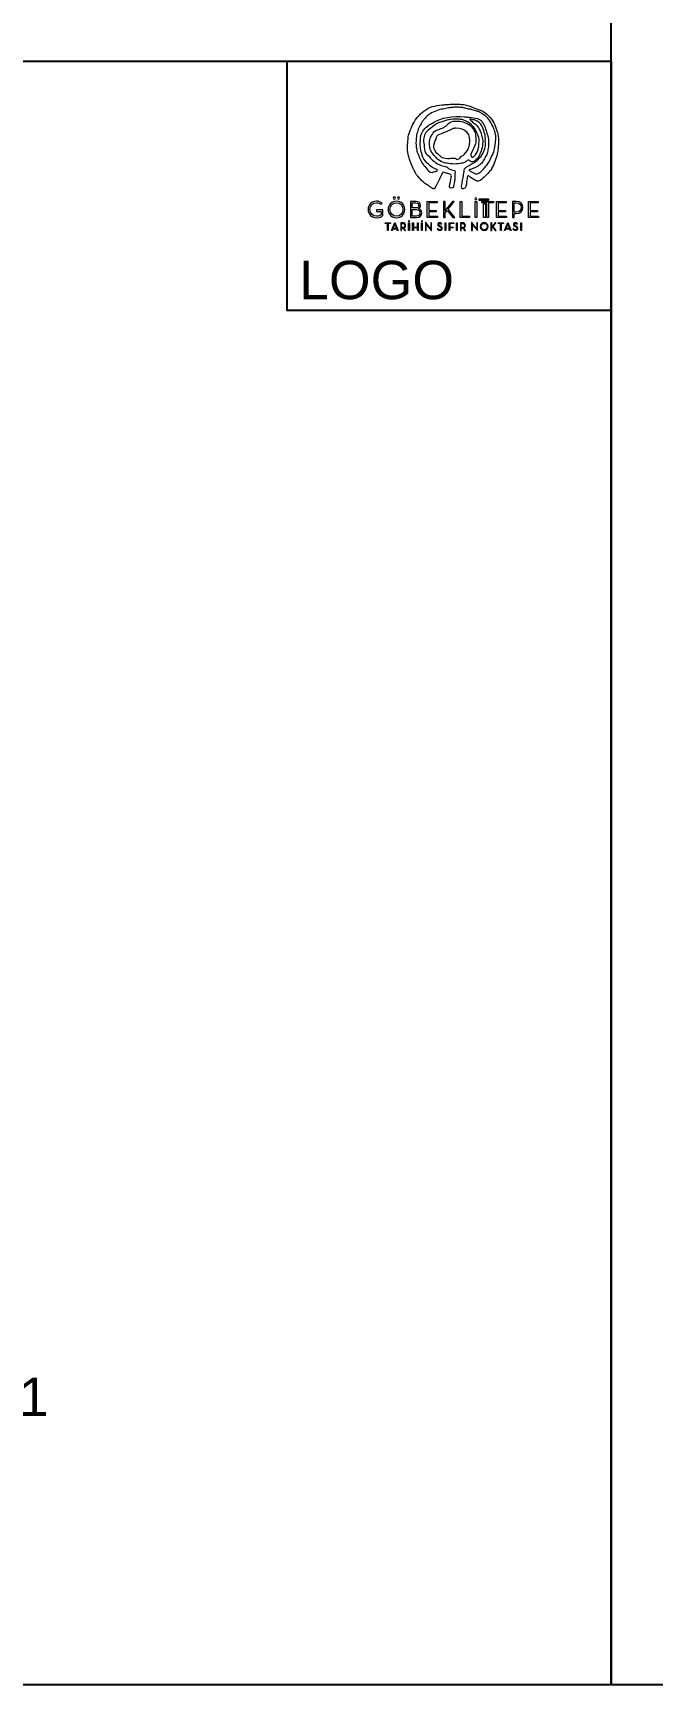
# Model space of a CAD drawing. Header units: millimetres. Extents: x 132785 to 150483, y 90225 to 103753.
# Drawn here: x 137250 to 139512, y 90225 to 96246 of the extents above; entities that cross this region are included whole.
import ezdxf

# ---------------------------------------------------------------- set-up
doc = ezdxf.new("R2010")
doc.units = ezdxf.units.MM
doc.layers.add('Layer 1', color=7, linetype='Continuous')
doc.styles.get("Standard").update_dxf_attribs({"font": 'arial.ttf'})

# ---------------------------------------------------------------- blocks, each defined once
blk = doc.blocks.new('logo')
at = {"layer": 'Layer 1', "lineweight": 0}
for points in [[(1261.2, 203.1), (1297.1, 203.1), (1297.1, 197.5), (1267.5, 197.5), (1267.5, 169.9), (1293.9, 169.9), (1293.9, 164.4), (1267.5, 164.4), (1267.5, 149.7), (1298.3, 149.7), (1298.3, 144.1), (1261.2, 144.1), (1261.2, 203.1)], [(1380.9, 203.1), (1387.1, 203.1), (1387.1, 149.7), (1415, 149.7), (1415, 144.1), (1380.9, 144.1), (1380.9, 203.1)], [(1435.8, 203.1), (1442.1, 203.1), (1442.1, 144.1), (1435.8, 144.1), (1435.8, 203.1)], [(1485.2, 206.3), (1450.9, 206.3), (1450.9, 212.8), (1485.2, 212.8), (1485.2, 206.3)], [(1478.5, 197.5), (1460.4, 197.5), (1460.4, 203.1), (1502.9, 203.1), (1502.9, 197.5), (1484.7, 197.5), (1484.7, 144.1), (1478.5, 144.1), (1478.5, 197.5)], [(1473.5, 144.1), (1467, 144.1), (1467, 194.4), (1473.5, 194.4), (1473.5, 144.1)], [(1513.4, 203.1), (1549.3, 203.1), (1549.3, 197.5), (1519.6, 197.5), (1519.6, 169.9), (1546.1, 169.9), (1546.1, 164.4), (1519.6, 164.4), (1519.6, 149.7), (1550.5, 149.7), (1550.5, 144.1), (1513.4, 144.1), (1513.4, 203.1)], [(1630.2, 203.1), (1666.1, 203.1), (1666.1, 197.5), (1636.5, 197.5), (1636.5, 169.9), (1662.9, 169.9), (1662.9, 164.4), (1636.5, 164.4), (1636.5, 149.7), (1667.3, 149.7), (1667.3, 144.1), (1630.2, 144.1), (1630.2, 203.1)], [(1116.2, 122.6), (1107.7, 122.6), (1107.7, 125.2), (1127.7, 125.2), (1127.7, 122.6), (1119.2, 122.6), (1119.2, 97.5), (1116.2, 97.5), (1116.2, 122.6)], [(1142.9, 125.5), (1143.4, 125.5), (1155.1, 97.5), (1152, 97.5), (1150.1, 102.2), (1136.1, 102.2), (1134.3, 97.5), (1131.4, 97.5), (1142.9, 125.5)], [(1193, 125.2), (1195.9, 125.2), (1195.9, 97.5), (1193, 97.5), (1193, 125.2)], [(1207.7, 125.2), (1210.7, 125.2), (1210.7, 109.6), (1225.5, 109.6), (1225.5, 125.2), (1228.4, 125.2), (1228.4, 97.5), (1225.5, 97.5), (1225.5, 106.9), (1210.7, 106.9), (1210.7, 97.5), (1207.7, 97.5), (1207.7, 125.2)], [(1240.2, 125.2), (1243.2, 125.2), (1243.2, 97.5), (1240.2, 97.5), (1240.2, 125.2)], [(1326.2, 125.2), (1329.2, 125.2), (1329.2, 97.5), (1326.2, 97.5), (1326.2, 125.2)], [(1340.9, 125.2), (1357.6, 125.2), (1357.6, 122.6), (1343.9, 122.6), (1343.9, 109.6), (1356.3, 109.6), (1356.3, 106.9), (1343.9, 106.9), (1343.9, 97.5), (1340.9, 97.5), (1340.9, 125.2)], [(1367.8, 125.2), (1370.8, 125.2), (1370.8, 97.5), (1367.8, 97.5), (1367.8, 125.2)], [(1528, 122.6), (1519.4, 122.6), (1519.4, 125.2), (1539.4, 125.2), (1539.4, 122.6), (1530.9, 122.6), (1530.9, 97.5), (1528, 97.5), (1528, 122.6)], [(1554.6, 125.5), (1555.1, 125.5), (1566.8, 97.5), (1563.7, 97.5), (1561.8, 102.2), (1547.8, 102.2), (1546, 97.5), (1543.1, 97.5), (1554.6, 125.5)], [(1602, 125.2), (1605, 125.2), (1605, 97.5), (1602, 97.5), (1602, 125.2)]]:
    blk.add_lwpolyline(points, dxfattribs=at)
for points, knots in [([(1519.7, 440.3), (1519.3, 443.9), (1519, 447.5), (1518.6, 451.1), (1517.6, 454.4), (1515.9, 458.6), (1514.6, 461.7), (1514.1, 463.6), (1513.6, 465.5), (1513.2, 467.4), (1511.7, 472), (1509.8, 477), (1507.7, 481.6), (1499.5, 500.7), (1482.1, 520.6), (1465.3, 531.1), (1461.9, 533.2), (1457.9, 534.2), (1454, 535.9), (1445.7, 539.4), (1437.3, 542.2), (1428.5, 545.6), (1418.4, 549.5), (1406.6, 553.1), (1395, 555.7), (1389.9, 556), (1384.9, 556.4), (1379.8, 556.8), (1379.8, 556.8), (1372.7, 556.8), (1372.7, 556.8), (1365.5, 558), (1357, 557.3), (1349.2, 557.3), (1343.2, 556.9), (1337.1, 556.6), (1331, 556.3), (1325.9, 555.8), (1320.7, 555.3), (1315.6, 554.9), (1303, 552.7), (1291, 551.8), (1279.7, 548.5), (1267.7, 544.9), (1257.8, 538.2), (1248.7, 531.6), (1231.7, 519), (1220.2, 504.1), (1209.3, 485.5), (1206.4, 480.5), (1204.7, 474.6), (1202.3, 469.2), (1199, 461.5), (1195.2, 453.4), (1192.9, 444.3), (1191.3, 437.7), (1192, 430.9), (1190.8, 423.5), (1188.1, 406.6), (1188.6, 384.9), (1192.3, 369.6), (1193.4, 366.6), (1194.6, 363.6), (1195.8, 360.7), (1196.2, 358.9), (1196.5, 357), (1196.9, 355.2), (1199.9, 347.8), (1203.7, 339.5), (1206.8, 331.9), (1211.4, 320.7), (1215.9, 309.2), (1222.6, 300), (1228, 292.5), (1235.1, 286.2), (1240.8, 279.1), (1246.8, 271.5), (1256.1, 266.2), (1264.5, 260.9), (1267.9, 258.8), (1270.6, 256), (1274.3, 254.1), (1276.7, 252.7), (1282.6, 247.6), (1286.5, 248.6), (1290.6, 249.7), (1291.2, 256.7), (1293.2, 260.1), (1296.7, 266.4), (1300.1, 272.6), (1303.6, 278.8), (1306.3, 285), (1308.6, 291.2), (1311.9, 296.8), (1313.3, 299.3), (1315.8, 308.5), (1318.3, 309.1), (1321.1, 309.9), (1325.5, 307.8), (1327.7, 307), (1331.6, 305.8), (1335.6, 304.6), (1339.5, 303.4), (1341.8, 302.7), (1344.5, 302.7), (1346.2, 301.5), (1347.8, 300.3), (1348.6, 297.9), (1349.1, 295.6), (1348.7, 293.3), (1348.4, 291.1), (1348.1, 288.9), (1347.5, 285.8), (1347.2, 282.6), (1346.8, 280.2), (1346.3, 278.1), (1345.4, 273), (1342.2, 255.6), (1343, 251.3), (1353.4, 250.5), (1356.4, 253.4), (1356.7, 254.8), (1360, 272.8), (1360.2, 274.3), (1360.6, 276.6), (1360.8, 279.2), (1361.3, 282.1), (1362.5, 289), (1361.2, 296.7), (1362.3, 303.2), (1362.7, 305.3), (1362.9, 313.3), (1362.1, 314.4), (1360.6, 316.7), (1349.9, 317.6), (1346.7, 318.9), (1343.1, 320.3), (1339.5, 322.6), (1336.6, 324.9), (1334.7, 326.5), (1333.2, 328.5), (1330.7, 329.5), (1324.5, 331), (1318.4, 332.5), (1312.2, 334), (1293, 341.5), (1279.5, 352.8), (1267.9, 367.7), (1264.3, 372.3), (1257.6, 373.6), (1255.1, 379.5), (1251.4, 388.1), (1251.2, 398.1), (1249.4, 409), (1246.4, 426.6), (1247.7, 443.1), (1256.1, 453.7), (1261, 460), (1267.4, 464.9), (1273.8, 469.8), (1282.6, 476.6), (1291.2, 484.6), (1302.3, 489.1), (1307.7, 491.3), (1312.7, 492.2), (1318.3, 493.9), (1320.8, 494.9), (1323.3, 495.8), (1325.8, 496.8), (1334.9, 499.6), (1344.6, 501.1), (1354.5, 502.8), (1357.9, 502.9), (1361.3, 503), (1364.7, 503), (1364.7, 503), (1373.9, 503), (1373.9, 503), (1380.3, 501.9), (1385.6, 501.9), (1391.2, 500.1), (1416.7, 492.1), (1431.9, 476.6), (1442.2, 453.4), (1443.7, 449.9), (1446, 446.2), (1447.5, 442.5), (1450.2, 435.6), (1451.4, 422), (1449.9, 412.8), (1449.9, 412.8), (1449.9, 407.3), (1449.9, 407.3), (1448.7, 402.4), (1447.6, 397.5), (1446.5, 392.6), (1443.6, 383), (1439.9, 373.1), (1432.9, 367.5), (1428.6, 364), (1425.3, 360.7), (1421, 367.4), (1418.5, 371.2), (1421.9, 377.9), (1423.1, 380.6), (1427.6, 391.2), (1433.7, 400.6), (1436.9, 413), (1438.4, 418.8), (1439.1, 426.5), (1438, 433.1), (1437.9, 437.7), (1437.7, 442.3), (1437.6, 446.8), (1431.1, 475), (1409.6, 490), (1380.8, 495.8), (1380.8, 495.8), (1372, 495.8), (1372, 495.8), (1360.6, 495.5), (1350, 495.7), (1343, 490.7), (1336.8, 486.3), (1332.5, 479.5), (1325.9, 475.4), (1320.3, 471.8), (1312, 468.7), (1305.7, 466.1), (1298.1, 463), (1290.5, 461.8), (1285.4, 456.2), (1282.1, 452.6), (1280.1, 448.6), (1277.4, 444.3), (1276.1, 442.1), (1274.7, 439.9), (1273.3, 437.7), (1268.5, 426), (1268.6, 402.9), (1272.5, 390.5), (1275.2, 382.1), (1282.1, 376.9), (1287, 370.7), (1291.2, 365.4), (1294.7, 359.6), (1300.4, 355.9), (1307.2, 351.4), (1315.9, 345.9), (1324, 343.3), (1327.1, 342.8), (1330.2, 342.3), (1333.3, 341.8), (1348.7, 338.7), (1371.8, 338.1), (1386.7, 341.8), (1389.9, 342.6), (1396.9, 344.7), (1399.5, 346.3), (1403, 348.7), (1406.5, 351.1), (1410, 353.5), (1415.4, 355.6), (1420.1, 343.5), (1427.7, 346.6), (1432.1, 348.4), (1435.4, 351.8), (1438.8, 354.6), (1451.8, 364.9), (1453.2, 376.2), (1459.6, 392.7), (1462.4, 400.1), (1463.5, 409.8), (1463.6, 419.7), (1463.7, 421.4), (1463.8, 423.1), (1463.9, 424.8), (1461.3, 439.1), (1457.6, 451.2), (1452.6, 462.6), (1450.1, 468.3), (1446.8, 473.8), (1443.2, 478.4), (1439.9, 482.6), (1434.3, 485.7), (1430.2, 489), (1425.4, 492.8), (1421.2, 497.5), (1416.2, 501.2), (1416.3, 501.6), (1416.3, 502), (1416.4, 502.4), (1418.3, 503.5), (1421.7, 501.8), (1423.7, 501.2), (1426.7, 500.7), (1429.8, 500.2), (1432.8, 499.7), (1436.7, 498.5), (1440, 496.7), (1443.3, 495.2), (1459.5, 488.1), (1463.7, 472.5), (1469.1, 454.7), (1470.4, 450.5), (1471.8, 446.2), (1472.7, 441.6), (1472.7, 438.8), (1472.8, 436), (1472.8, 433.3), (1473.1, 431.6), (1473.5, 429.3), (1473.3, 427.7), (1472.2, 420.3), (1474.4, 412.7), (1473.1, 405.3), (1470.8, 391.8), (1466.8, 378.8), (1459.7, 369.8), (1456.8, 365.9), (1452.7, 362.8), (1449.7, 359.1), (1445.9, 354.4), (1441.1, 349.7), (1436, 346.5), (1426.5, 340.5), (1415.7, 336), (1406.6, 329.7), (1403.2, 327.3), (1399.2, 326.3), (1397.7, 321.9), (1395.4, 315.2), (1395.4, 308.4), (1394, 301.1), (1392.5, 293.9), (1391.1, 286.7), (1389.6, 279.4), (1389.1, 275.9), (1388.7, 272.3), (1388.3, 268.7), (1387.2, 263), (1385.2, 253), (1388.4, 248.8), (1391.1, 248.2), (1393, 249.4), (1395, 250.4), (1396.9, 251.3), (1399.3, 251.7), (1400.6, 253.3), (1403.5, 256.8), (1404.7, 275.1), (1405.8, 281.3), (1406.9, 287.1), (1405.1, 295.3), (1411.1, 296), (1415.2, 294.3), (1418.4, 291.3), (1421.8, 288.9), (1426.1, 285.8), (1430.6, 282.9), (1435.5, 280.4), (1438.2, 279), (1442.5, 275.3), (1447.1, 276.2), (1457.4, 278.3), (1462.2, 286.1), (1469, 291.6), (1472.5, 294.4), (1475.8, 297.5), (1478.6, 301), (1483.7, 306.5), (1488.8, 311.9), (1493.9, 317.4), (1494.6, 319.4), (1495.4, 321.4), (1496.1, 323.3), (1505.3, 339), (1511.4, 356.8), (1516.5, 376.8), (1518.1, 383), (1518.4, 389.3), (1519.5, 395.9), (1519.7, 398.5), (1519.8, 401.1), (1519.9, 403.7), (1521.8, 414.9), (1521.6, 429.6), (1519.7, 440.3)], [0, 0, 0, 0, 1, 1, 1, 2, 2, 2, 3, 3, 3, 4, 4, 4, 5, 5, 5, 6, 6, 6, 7, 7, 7, 8, 8, 8, 9, 9, 9, 10, 10, 10, 11, 11, 11, 12, 12, 12, 13, 13, 13, 14, 14, 14, 15, 15, 15, 16, 16, 16, 17, 17, 17, 18, 18, 18, 19, 19, 19, 20, 20, 20, 21, 21, 21, 22, 22, 22, 23, 23, 23, 24, 24, 24, 25, 25, 25, 26, 26, 26, 27, 27, 27, 28, 28, 28, 29, 29, 29, 30, 30, 30, 31, 31, 31, 32, 32, 32, 33, 33, 33, 34, 34, 34, 35, 35, 35, 36, 36, 36, 37, 37, 37, 38, 38, 38, 39, 39, 39, 40, 40, 40, 41, 41, 41, 42, 42, 42, 43, 43, 43, 44, 44, 44, 45, 45, 45, 46, 46, 46, 47, 47, 47, 48, 48, 48, 49, 49, 49, 50, 50, 50, 51, 51, 51, 52, 52, 52, 53, 53, 53, 54, 54, 54, 55, 55, 55, 56, 56, 56, 57, 57, 57, 58, 58, 58, 59, 59, 59, 60, 60, 60, 61, 61, 61, 62, 62, 62, 63, 63, 63, 64, 64, 64, 65, 65, 65, 66, 66, 66, 67, 67, 67, 68, 68, 68, 69, 69, 69, 70, 70, 70, 71, 71, 71, 72, 72, 72, 73, 73, 73, 74, 74, 74, 75, 75, 75, 76, 76, 76, 77, 77, 77, 78, 78, 78, 79, 79, 79, 80, 80, 80, 81, 81, 81, 82, 82, 82, 83, 83, 83, 84, 84, 84, 85, 85, 85, 86, 86, 86, 87, 87, 87, 88, 88, 88, 89, 89, 89, 90, 90, 90, 91, 91, 91, 92, 92, 92, 93, 93, 93, 94, 94, 94, 95, 95, 95, 96, 96, 96, 97, 97, 97, 98, 98, 98, 99, 99, 99, 100, 100, 100, 101, 101, 101, 102, 102, 102, 103, 103, 103, 104, 104, 104, 105, 105, 105, 106, 106, 106, 107, 107, 107, 108, 108, 108, 109, 109, 109, 110, 110, 110, 111, 111, 111, 112, 112, 112, 113, 113, 113, 114, 114, 114, 115, 115, 115, 116, 116, 116, 117, 117, 117, 118, 118, 118, 119, 119, 119, 120, 120, 120, 121, 121, 121, 122, 122, 122, 123, 123, 123, 124, 124, 124, 125, 125, 125, 126, 126, 126, 127, 127, 127, 128, 128, 128, 129, 129, 129, 129]), ([(1508.5, 408.2), (1506.8, 399.4), (1506.1, 390.8), (1503.6, 382.8), (1501.8, 377.1), (1498.4, 371.8), (1496.1, 366.6), (1491.1, 355), (1485.1, 344.3), (1478.1, 334.7), (1476.1, 332.4), (1474, 330.1), (1472, 327.8), (1465.3, 319.3), (1453.8, 305.7), (1442, 302.9), (1438.2, 302), (1435.2, 304.4), (1432.8, 305.6), (1425.8, 308.9), (1419.5, 312.2), (1413.8, 316.8), (1413.8, 316.8), (1413.8, 317.9), (1413.8, 317.9), (1415.3, 318.9), (1417.1, 318.7), (1419.2, 319.3), (1423, 320.8), (1426.8, 322.2), (1430.6, 323.6), (1442.6, 328.9), (1455.2, 336.6), (1462.8, 346.5), (1466.5, 351.3), (1468.8, 357), (1472, 362.4), (1474.9, 367.3), (1478.2, 372.3), (1480, 378.4), (1481.9, 384.6), (1482.3, 390.1), (1483.7, 397), (1485, 403.7), (1485.7, 412.8), (1484.5, 420.3), (1484.4, 423.3), (1484.4, 426.3), (1484.3, 429.3), (1481.3, 443.7), (1477.4, 459.1), (1472.3, 471.9), (1466.5, 486.6), (1459.8, 500.3), (1444.1, 505.2), (1435.1, 508.1), (1424.8, 508.5), (1414.4, 510.2), (1408.8, 510.4), (1403.1, 510.6), (1397.4, 510.8), (1355.4, 517.9), (1311, 506.4), (1284, 490.4), (1279.3, 488), (1274.5, 485.6), (1269.8, 483.2), (1257.4, 475.3), (1246, 463.1), (1240, 448.9), (1234.3, 435.4), (1234.6, 399.4), (1238.8, 384.1), (1240.3, 379.8), (1241.7, 375.5), (1243.2, 371.2), (1243.7, 368.9), (1244.3, 366.5), (1244.9, 364.2), (1248.4, 355.6), (1259.8, 342.5), (1266.8, 337), (1268.4, 335.4), (1270.1, 333.7), (1271.7, 332.1), (1277.4, 328), (1284.1, 324.7), (1290.2, 321.1), (1292.7, 319.6), (1296.9, 319.2), (1298.5, 316.8), (1298.1, 313.3), (1291.5, 312.8), (1288.6, 311.8), (1285.5, 310.8), (1282.6, 309.5), (1278.9, 308.8), (1271.7, 307.5), (1262.2, 318.2), (1259.3, 322), (1257.8, 324.1), (1256.4, 326.1), (1255, 328.1), (1252.4, 330.7), (1249.9, 333.3), (1247.3, 335.9), (1241.1, 344.7), (1236.8, 354), (1232.1, 364.7), (1229.3, 371.2), (1226, 377.7), (1223.7, 385.4), (1223.4, 388.2), (1223.1, 390.9), (1222.7, 393.7), (1221, 402.4), (1218.6, 413.7), (1220.3, 424.2), (1221, 431.1), (1221.7, 438.1), (1222.4, 445.1), (1224.2, 451.9), (1226, 458.8), (1227.8, 465.7), (1230.7, 472.7), (1234.9, 479.8), (1238.7, 486.1), (1240.9, 489.8), (1242.4, 493.6), (1244.9, 496.9), (1247.5, 500.5), (1250.8, 503.3), (1253.5, 506.7), (1257.2, 511.2), (1261.7, 516), (1266.6, 519.3), (1279.5, 527.9), (1296.2, 535), (1313.3, 539.1), (1316.8, 539.4), (1320.2, 539.8), (1323.7, 540.2), (1330.2, 541.7), (1336.9, 543.3), (1343.8, 544.5), (1348.9, 545.4), (1353.8, 545.1), (1358.5, 545.9), (1360.2, 546.2), (1361.8, 545.8), (1363.1, 546.4), (1369.1, 546.4), (1376, 546.3), (1381.6, 545.3), (1383.1, 545.3), (1384.6, 545.4), (1386.1, 545.5), (1388.7, 545.1), (1391.3, 544.7), (1393.9, 544.3), (1398.7, 543), (1403.5, 541.6), (1408.4, 540.2), (1412.8, 539.2), (1415.8, 539.5), (1420, 538.6), (1426.2, 536.9), (1432.5, 535.2), (1438.7, 533.5), (1440.2, 532.7), (1441.7, 532), (1443.2, 531.3), (1444.6, 530.9), (1446.1, 530.6), (1447.6, 530.3), (1452.8, 528.1), (1457.4, 524.8), (1462, 522), (1466, 519.5), (1470.3, 517.2), (1473.9, 514.3), (1486.2, 504.7), (1494.7, 489.2), (1501.4, 474.1), (1504.2, 467.8), (1507.4, 461), (1509.2, 453.5), (1512.4, 440), (1511.1, 421.3), (1508.5, 408.2)], [0, 0, 0, 0, 1, 1, 1, 2, 2, 2, 3, 3, 3, 4, 4, 4, 5, 5, 5, 6, 6, 6, 7, 7, 7, 8, 8, 8, 9, 9, 9, 10, 10, 10, 11, 11, 11, 12, 12, 12, 13, 13, 13, 14, 14, 14, 15, 15, 15, 16, 16, 16, 17, 17, 17, 18, 18, 18, 19, 19, 19, 20, 20, 20, 21, 21, 21, 22, 22, 22, 23, 23, 23, 24, 24, 24, 25, 25, 25, 26, 26, 26, 27, 27, 27, 28, 28, 28, 29, 29, 29, 30, 30, 30, 31, 31, 31, 32, 32, 32, 33, 33, 33, 34, 34, 34, 35, 35, 35, 36, 36, 36, 37, 37, 37, 38, 38, 38, 39, 39, 39, 40, 40, 40, 41, 41, 41, 42, 42, 42, 43, 43, 43, 44, 44, 44, 45, 45, 45, 46, 46, 46, 47, 47, 47, 48, 48, 48, 49, 49, 49, 50, 50, 50, 51, 51, 51, 52, 52, 52, 53, 53, 53, 54, 54, 54, 55, 55, 55, 56, 56, 56, 57, 57, 57, 58, 58, 58, 59, 59, 59, 60, 60, 60, 61, 61, 61, 62, 62, 62, 63, 63, 63, 63]), ([(1415.2, 409.7), (1414, 403.8), (1412.3, 398.3), (1410.1, 393.4), (1406.6, 385.3), (1398.8, 375.5), (1392, 370.7), (1389.5, 369), (1385.8, 368.6), (1383.3, 366.7), (1381.5, 365.3), (1382.2, 362.9), (1380.8, 361), (1379.2, 358.7), (1373.7, 356.9), (1370.6, 356.2), (1367.6, 355.6), (1366.6, 358.3), (1365, 359.2), (1363.8, 360), (1361.9, 360.2), (1360.2, 360.5), (1354.3, 361.5), (1347.3, 360.2), (1342.2, 359.4), (1333.7, 358), (1320.1, 361.2), (1314.8, 363.5), (1311.1, 365.1), (1308.7, 368.4), (1305.7, 370.7), (1297.9, 376.7), (1287.1, 387.8), (1284.3, 398.5), (1281.7, 408.4), (1289.3, 423.5), (1292.1, 430.4), (1293.5, 433.9), (1293.7, 437.6), (1295.8, 440.3), (1300.3, 446.1), (1310.7, 448.1), (1318, 451.1), (1329.3, 456.4), (1340.6, 461.6), (1351.9, 466.8), (1354.2, 467.7), (1357, 468.6), (1359.1, 469.2), (1361.1, 469.4), (1363.1, 469.7), (1365.2, 470), (1400.7, 470.1), (1423.4, 448.2), (1415.2, 409.7)], [0, 0, 0, 0, 1, 1, 1, 2, 2, 2, 3, 3, 3, 4, 4, 4, 5, 5, 5, 6, 6, 6, 7, 7, 7, 8, 8, 8, 9, 9, 9, 10, 10, 10, 11, 11, 11, 12, 12, 12, 13, 13, 13, 14, 14, 14, 15, 15, 15, 16, 16, 16, 17, 17, 17, 18, 18, 18, 18]), ([(1045.4, 173.6), (1045.4, 191.4), (1058.6, 203.8), (1075.8, 203.8), (1084.3, 203.8), (1091.5, 201.3), (1096.3, 196.1), (1096.3, 196.1), (1092.1, 191.9), (1092.1, 191.9), (1088.2, 195.9), (1083, 198.1), (1075.8, 198.1), (1061.9, 198.1), (1051.9, 187.6), (1051.9, 173.6), (1051.9, 159.5), (1062, 149), (1076.3, 149), (1084.3, 149), (1090.1, 151.5), (1093.7, 154.4), (1093.7, 154.4), (1093.7, 166.6), (1093.7, 166.6), (1093.7, 166.6), (1076.2, 166.6), (1076.2, 166.6), (1076.2, 166.6), (1076.2, 172.1), (1076.2, 172.1), (1076.2, 172.1), (1099.6, 172.1), (1099.6, 172.1), (1099.6, 172.1), (1099.6, 151.6), (1099.6, 151.6), (1095.3, 147.3), (1087.4, 143.4), (1076.3, 143.4), (1058.7, 143.4), (1045.4, 155.8), (1045.4, 173.6)], [0, 0, 0, 0, 1, 1, 1, 2, 2, 2, 3, 3, 3, 4, 4, 4, 5, 5, 5, 6, 6, 6, 7, 7, 7, 8, 8, 8, 9, 9, 9, 10, 10, 10, 11, 11, 11, 12, 12, 12, 13, 13, 13, 14, 14, 14, 14]), ([(1118.6, 173.6), (1118.6, 191.4), (1132.1, 203.8), (1148.8, 203.8), (1165.7, 203.8), (1179.2, 191.4), (1179.2, 173.6), (1179.2, 155.8), (1165.7, 143.4), (1148.8, 143.4), (1132.1, 143.4), (1118.6, 155.8), (1118.6, 173.6)], [0, 0, 0, 0, 1, 1, 1, 2, 2, 2, 3, 3, 3, 4, 4, 4, 4]), ([(1172.7, 173.6), (1172.7, 187.6), (1162.6, 198.1), (1148.8, 198.1), (1135.1, 198.1), (1125.1, 187.6), (1125.1, 173.6), (1125.1, 159.5), (1135.1, 149), (1148.8, 149), (1162.6, 149), (1172.7, 159.5), (1172.7, 173.6)], [0, 0, 0, 0, 1, 1, 1, 2, 2, 2, 3, 3, 3, 4, 4, 4, 4]), ([(1137.3, 215), (1137.3, 217.2), (1139.2, 219), (1141.3, 219), (1143.5, 219), (1145.4, 217.2), (1145.4, 215), (1145.4, 212.8), (1143.5, 211), (1141.3, 211), (1139.2, 211), (1137.3, 212.8), (1137.3, 215)], [0, 0, 0, 0, 1, 1, 1, 2, 2, 2, 3, 3, 3, 4, 4, 4, 4]), ([(1152.3, 215), (1152.3, 217.2), (1154.3, 219), (1156.4, 219), (1158.5, 219), (1160.4, 217.2), (1160.4, 215), (1160.4, 212.8), (1158.5, 211), (1156.4, 211), (1154.3, 211), (1152.3, 212.8), (1152.3, 215)], [0, 0, 0, 0, 1, 1, 1, 2, 2, 2, 3, 3, 3, 4, 4, 4, 4]), ([(1200.2, 203.1), (1200.2, 203.1), (1220.3, 203.1), (1220.3, 203.1), (1231.3, 203.1), (1236.5, 196.6), (1236.5, 188.6), (1236.5, 182.8), (1233.9, 178.5), (1228.8, 176.9), (1236.5, 175.1), (1241, 169.3), (1241, 161.5), (1241, 151.7), (1234.9, 144.1), (1222.3, 144.1), (1222.3, 144.1), (1200.2, 144.1), (1200.2, 144.1), (1200.2, 144.1), (1200.2, 203.1), (1200.2, 203.1)], [0, 0, 0, 0, 1, 1, 1, 2, 2, 2, 3, 3, 3, 4, 4, 4, 5, 5, 5, 6, 6, 6, 7, 7, 7, 7]), ([(1220.7, 179), (1227.5, 179), (1230.2, 182.9), (1230.2, 188.3), (1230.2, 193.6), (1227.4, 197.5), (1219.8, 197.5), (1219.8, 197.5), (1206.5, 197.5), (1206.5, 197.5), (1206.5, 197.5), (1206.5, 179), (1206.5, 179), (1206.5, 179), (1220.7, 179), (1220.7, 179)], [0, 0, 0, 0, 1, 1, 1, 2, 2, 2, 3, 3, 3, 4, 4, 4, 5, 5, 5, 5]), ([(1330.6, 174.4), (1330.6, 174.4), (1352.9, 203.1), (1352.9, 203.1), (1352.9, 203.1), (1360, 203.1), (1360, 203.1), (1360, 203.1), (1338.1, 174.6), (1338.1, 174.6), (1338.1, 174.6), (1362.3, 144.1), (1362.3, 144.1), (1362.3, 144.1), (1354.6, 144.1), (1354.6, 144.1), (1354.6, 144.1), (1334, 170), (1334, 170), (1334, 170), (1326.9, 161.5), (1326.9, 161.5), (1326.9, 161.5), (1326.9, 144.1), (1326.9, 144.1), (1326.9, 144.1), (1320.7, 144.1), (1320.7, 144.1), (1320.7, 144.1), (1320.7, 203.1), (1320.7, 203.1), (1320.7, 203.1), (1326.9, 203.1), (1326.9, 203.1), (1326.9, 203.1), (1326.9, 175.2), (1326.9, 175.2), (1326.9, 172.4), (1326.6, 169), (1326.4, 167.1), (1327.7, 169.6), (1329.5, 172.9), (1330.6, 174.4)], [0, 0, 0, 0, 1, 1, 1, 2, 2, 2, 3, 3, 3, 4, 4, 4, 5, 5, 5, 6, 6, 6, 7, 7, 7, 8, 8, 8, 9, 9, 9, 10, 10, 10, 11, 11, 11, 12, 12, 12, 13, 13, 13, 14, 14, 14, 14]), ([(1434.5, 212.3), (1434.5, 214.6), (1436.5, 216.3), (1438.6, 216.3), (1440.7, 216.3), (1442.6, 214.6), (1442.6, 212.3), (1442.6, 210.1), (1440.7, 208.3), (1438.6, 208.3), (1436.5, 208.3), (1434.5, 210.1), (1434.5, 212.3)], [0, 0, 0, 0, 1, 1, 1, 2, 2, 2, 3, 3, 3, 4, 4, 4, 4]), ([(1572.4, 203.1), (1572.4, 203.1), (1585.7, 203.1), (1585.7, 203.1), (1601.8, 203.1), (1610.1, 194.1), (1610.1, 180.9), (1610.1, 167.9), (1601.8, 158.8), (1585.7, 158.8), (1585.7, 158.8), (1578.6, 158.8), (1578.6, 158.8), (1578.6, 158.8), (1578.6, 144.1), (1578.6, 144.1), (1578.6, 144.1), (1572.4, 144.1), (1572.4, 144.1), (1572.4, 144.1), (1572.4, 203.1), (1572.4, 203.1)], [0, 0, 0, 0, 1, 1, 1, 2, 2, 2, 3, 3, 3, 4, 4, 4, 5, 5, 5, 6, 6, 6, 7, 7, 7, 7]), ([(1585.4, 164.2), (1598.6, 164.2), (1603.6, 171.2), (1603.6, 180.9), (1603.6, 190.6), (1598.6, 197.5), (1585.4, 197.5), (1585.4, 197.5), (1578.6, 197.5), (1578.6, 197.5), (1578.6, 197.5), (1578.6, 164.2), (1578.6, 164.2), (1578.6, 164.2), (1585.4, 164.2), (1585.4, 164.2)], [0, 0, 0, 0, 1, 1, 1, 2, 2, 2, 3, 3, 3, 4, 4, 4, 5, 5, 5, 5]), ([(1182.4, 97.5), (1182.4, 97.5), (1179, 97.5), (1179, 97.5), (1179, 97.5), (1173.6, 105.1), (1173.6, 105.1), (1172.7, 104.9), (1171.7, 104.9), (1170.7, 104.9), (1170.7, 104.9), (1167.4, 104.9), (1167.4, 104.9), (1167.4, 104.9), (1167.4, 97.5), (1167.4, 97.5), (1167.4, 97.5), (1164.5, 97.5), (1164.5, 97.5), (1164.5, 97.5), (1164.5, 125.2), (1164.5, 125.2), (1164.5, 125.2), (1170.7, 125.2), (1170.7, 125.2), (1178.3, 125.2), (1182.2, 121), (1182.2, 115), (1182.2, 110.9), (1180.2, 107.6), (1176.4, 106), (1176.4, 106), (1182.4, 97.5), (1182.4, 97.5)], [0, 0, 0, 0, 1, 1, 1, 2, 2, 2, 3, 3, 3, 4, 4, 4, 5, 5, 5, 6, 6, 6, 7, 7, 7, 8, 8, 8, 9, 9, 9, 10, 10, 10, 11, 11, 11, 11]), ([(1170.5, 107.4), (1176.8, 107.4), (1179.1, 110.6), (1179.1, 115), (1179.1, 119.4), (1176.8, 122.6), (1170.5, 122.6), (1170.5, 122.6), (1167.4, 122.6), (1167.4, 122.6), (1167.4, 122.6), (1167.4, 107.4), (1167.4, 107.4), (1167.4, 107.4), (1170.5, 107.4), (1170.5, 107.4)], [0, 0, 0, 0, 1, 1, 1, 2, 2, 2, 3, 3, 3, 4, 4, 4, 5, 5, 5, 5]), ([(1192.6, 130.9), (1192.6, 131.9), (1193.5, 132.7), (1194.5, 132.7), (1195.5, 132.7), (1196.4, 131.9), (1196.4, 130.9), (1196.4, 129.8), (1195.5, 129), (1194.5, 129), (1193.5, 129), (1192.6, 129.8), (1192.6, 130.9)], [0, 0, 0, 0, 1, 1, 1, 2, 2, 2, 3, 3, 3, 4, 4, 4, 4]), ([(1221.9, 149.7), (1230.9, 149.7), (1234.7, 154.8), (1234.7, 161.6), (1234.7, 168.6), (1230.6, 173.6), (1221.6, 173.6), (1221.6, 173.6), (1206.5, 173.6), (1206.5, 173.6), (1206.5, 173.6), (1206.5, 149.7), (1206.5, 149.7), (1206.5, 149.7), (1221.9, 149.7), (1221.9, 149.7)], [0, 0, 0, 0, 1, 1, 1, 2, 2, 2, 3, 3, 3, 4, 4, 4, 5, 5, 5, 5]), ([(1239.9, 130.9), (1239.9, 131.9), (1240.8, 132.7), (1241.8, 132.7), (1242.8, 132.7), (1243.7, 131.9), (1243.7, 130.9), (1243.7, 129.8), (1242.8, 129), (1241.8, 129), (1240.8, 129), (1239.9, 129.8), (1239.9, 130.9)], [0, 0, 0, 0, 1, 1, 1, 2, 2, 2, 3, 3, 3, 4, 4, 4, 4]), ([(1259.4, 116.8), (1258.6, 117.7), (1257.5, 119.4), (1257.5, 119.4), (1257.5, 119.4), (1257.7, 117.4), (1257.7, 116.2), (1257.7, 116.2), (1257.7, 97.5), (1257.7, 97.5), (1257.7, 97.5), (1255, 97.5), (1255, 97.5), (1255, 97.5), (1255, 125.5), (1255, 125.5), (1255, 125.5), (1255.5, 125.5), (1255.5, 125.5), (1255.5, 125.5), (1272, 106), (1272, 106), (1272.8, 105), (1273.9, 103.4), (1273.9, 103.4), (1273.9, 103.4), (1273.7, 105.4), (1273.7, 106.5), (1273.7, 106.5), (1273.7, 125.2), (1273.7, 125.2), (1273.7, 125.2), (1276.4, 125.2), (1276.4, 125.2), (1276.4, 125.2), (1276.4, 97.2), (1276.4, 97.2), (1276.4, 97.2), (1276, 97.2), (1276, 97.2), (1276, 97.2), (1259.4, 116.8), (1259.4, 116.8)], [0, 0, 0, 0, 1, 1, 1, 2, 2, 2, 3, 3, 3, 4, 4, 4, 5, 5, 5, 6, 6, 6, 7, 7, 7, 8, 8, 8, 9, 9, 9, 10, 10, 10, 11, 11, 11, 12, 12, 12, 13, 13, 13, 14, 14, 14, 14]), ([(1297.7, 102.8), (1297.7, 102.8), (1300.2, 104.1), (1300.2, 104.1), (1301.5, 101.8), (1303.4, 99.8), (1307.3, 99.8), (1310.5, 99.8), (1313.1, 101.6), (1313.1, 104.5), (1313.1, 107.3), (1311.3, 108.8), (1307.8, 110.3), (1307.8, 110.3), (1305.6, 111.3), (1305.6, 111.3), (1301.7, 113.1), (1299.5, 115.1), (1299.5, 118.9), (1299.5, 122.9), (1302.7, 125.6), (1306.8, 125.6), (1310.5, 125.6), (1312.8, 123.9), (1314.3, 121.4), (1314.3, 121.4), (1312, 119.9), (1312, 119.9), (1310.9, 121.7), (1309.4, 123), (1306.8, 123), (1304.1, 123), (1302.4, 121.4), (1302.4, 119), (1302.4, 116.6), (1303.7, 115.5), (1306.8, 114), (1306.8, 114), (1309, 113), (1309, 113), (1313.6, 111), (1316, 108.7), (1316, 104.5), (1316, 100), (1312.4, 97.2), (1307.4, 97.2), (1302.1, 97.2), (1299.2, 99.9), (1297.7, 102.8)], [0, 0, 0, 0, 1, 1, 1, 2, 2, 2, 3, 3, 3, 4, 4, 4, 5, 5, 5, 6, 6, 6, 7, 7, 7, 8, 8, 8, 9, 9, 9, 10, 10, 10, 11, 11, 11, 12, 12, 12, 13, 13, 13, 14, 14, 14, 15, 15, 15, 16, 16, 16, 16]), ([(1400.5, 97.5), (1400.5, 97.5), (1397.1, 97.5), (1397.1, 97.5), (1397.1, 97.5), (1391.7, 105.1), (1391.7, 105.1), (1390.8, 104.9), (1389.8, 104.9), (1388.8, 104.9), (1388.8, 104.9), (1385.5, 104.9), (1385.5, 104.9), (1385.5, 104.9), (1385.5, 97.5), (1385.5, 97.5), (1385.5, 97.5), (1382.6, 97.5), (1382.6, 97.5), (1382.6, 97.5), (1382.6, 125.2), (1382.6, 125.2), (1382.6, 125.2), (1388.8, 125.2), (1388.8, 125.2), (1396.4, 125.2), (1400.3, 121), (1400.3, 115), (1400.3, 110.9), (1398.3, 107.6), (1394.5, 106), (1394.5, 106), (1400.5, 97.5), (1400.5, 97.5)], [0, 0, 0, 0, 1, 1, 1, 2, 2, 2, 3, 3, 3, 4, 4, 4, 5, 5, 5, 6, 6, 6, 7, 7, 7, 8, 8, 8, 9, 9, 9, 10, 10, 10, 11, 11, 11, 11]), ([(1388.6, 107.4), (1394.9, 107.4), (1397.2, 110.6), (1397.2, 115), (1397.2, 119.4), (1394.9, 122.6), (1388.6, 122.6), (1388.6, 122.6), (1385.5, 122.6), (1385.5, 122.6), (1385.5, 122.6), (1385.5, 107.4), (1385.5, 107.4), (1385.5, 107.4), (1388.6, 107.4), (1388.6, 107.4)], [0, 0, 0, 0, 1, 1, 1, 2, 2, 2, 3, 3, 3, 4, 4, 4, 5, 5, 5, 5]), ([(1427.6, 116.8), (1426.8, 117.7), (1425.7, 119.4), (1425.7, 119.4), (1425.7, 119.4), (1425.9, 117.4), (1425.9, 116.2), (1425.9, 116.2), (1425.9, 97.5), (1425.9, 97.5), (1425.9, 97.5), (1423.2, 97.5), (1423.2, 97.5), (1423.2, 97.5), (1423.2, 125.5), (1423.2, 125.5), (1423.2, 125.5), (1423.6, 125.5), (1423.6, 125.5), (1423.6, 125.5), (1440.2, 106), (1440.2, 106), (1441, 105), (1442.1, 103.4), (1442.1, 103.4), (1442.1, 103.4), (1441.9, 105.4), (1441.9, 106.5), (1441.9, 106.5), (1441.9, 125.2), (1441.9, 125.2), (1441.9, 125.2), (1444.6, 125.2), (1444.6, 125.2), (1444.6, 125.2), (1444.6, 97.2), (1444.6, 97.2), (1444.6, 97.2), (1444.1, 97.2), (1444.1, 97.2), (1444.1, 97.2), (1427.6, 116.8), (1427.6, 116.8)], [0, 0, 0, 0, 1, 1, 1, 2, 2, 2, 3, 3, 3, 4, 4, 4, 5, 5, 5, 6, 6, 6, 7, 7, 7, 8, 8, 8, 9, 9, 9, 10, 10, 10, 11, 11, 11, 12, 12, 12, 13, 13, 13, 14, 14, 14, 14]), ([(1454.7, 111.4), (1454.7, 119.7), (1461.1, 125.6), (1468.9, 125.6), (1476.8, 125.6), (1483.2, 119.7), (1483.2, 111.4), (1483.2, 103), (1476.8, 97.2), (1468.9, 97.2), (1461.1, 97.2), (1454.7, 103), (1454.7, 111.4)], [0, 0, 0, 0, 1, 1, 1, 2, 2, 2, 3, 3, 3, 4, 4, 4, 4]), ([(1480.1, 111.4), (1480.1, 118), (1475.4, 122.9), (1468.9, 122.9), (1462.5, 122.9), (1457.8, 118), (1457.8, 111.4), (1457.8, 104.8), (1462.5, 99.9), (1468.9, 99.9), (1475.4, 99.9), (1480.1, 104.8), (1480.1, 111.4)], [0, 0, 0, 0, 1, 1, 1, 2, 2, 2, 3, 3, 3, 4, 4, 4, 4]), ([(1498, 111.8), (1498, 111.8), (1508.4, 125.2), (1508.4, 125.2), (1508.4, 125.2), (1511.7, 125.2), (1511.7, 125.2), (1511.7, 125.2), (1501.5, 111.9), (1501.5, 111.9), (1501.5, 111.9), (1512.8, 97.5), (1512.8, 97.5), (1512.8, 97.5), (1509.2, 97.5), (1509.2, 97.5), (1509.2, 97.5), (1499.5, 109.7), (1499.5, 109.7), (1499.5, 109.7), (1496.2, 105.7), (1496.2, 105.7), (1496.2, 105.7), (1496.2, 97.5), (1496.2, 97.5), (1496.2, 97.5), (1493.3, 97.5), (1493.3, 97.5), (1493.3, 97.5), (1493.3, 125.2), (1493.3, 125.2), (1493.3, 125.2), (1496.2, 125.2), (1496.2, 125.2), (1496.2, 125.2), (1496.2, 112.1), (1496.2, 112.1), (1496.2, 110.8), (1496, 109.2), (1496, 108.3), (1496.6, 109.5), (1497.4, 111.1), (1498, 111.8)], [0, 0, 0, 0, 1, 1, 1, 2, 2, 2, 3, 3, 3, 4, 4, 4, 5, 5, 5, 6, 6, 6, 7, 7, 7, 8, 8, 8, 9, 9, 9, 10, 10, 10, 11, 11, 11, 12, 12, 12, 13, 13, 13, 14, 14, 14, 14]), ([(1573.6, 102.8), (1573.6, 102.8), (1576, 104.1), (1576, 104.1), (1577.3, 101.8), (1579.2, 99.8), (1583.2, 99.8), (1586.4, 99.8), (1588.9, 101.6), (1588.9, 104.5), (1588.9, 107.3), (1587.1, 108.8), (1583.7, 110.3), (1583.7, 110.3), (1581.5, 111.3), (1581.5, 111.3), (1577.5, 113.1), (1575.4, 115.1), (1575.4, 118.9), (1575.4, 122.9), (1578.5, 125.6), (1582.7, 125.6), (1586.4, 125.6), (1588.7, 123.9), (1590.2, 121.4), (1590.2, 121.4), (1587.8, 119.9), (1587.8, 119.9), (1586.7, 121.7), (1585.3, 123), (1582.7, 123), (1579.9, 123), (1578.3, 121.4), (1578.3, 119), (1578.3, 116.6), (1579.6, 115.5), (1582.7, 114), (1582.7, 114), (1584.9, 113), (1584.9, 113), (1589.5, 111), (1591.8, 108.7), (1591.8, 104.5), (1591.8, 100), (1588.2, 97.2), (1583.2, 97.2), (1577.9, 97.2), (1575, 99.9), (1573.6, 102.8)], [0, 0, 0, 0, 1, 1, 1, 2, 2, 2, 3, 3, 3, 4, 4, 4, 5, 5, 5, 6, 6, 6, 7, 7, 7, 8, 8, 8, 9, 9, 9, 10, 10, 10, 11, 11, 11, 12, 12, 12, 13, 13, 13, 14, 14, 14, 15, 15, 15, 16, 16, 16, 16]), ([(1149.1, 104.7), (1149.1, 104.7), (1144.2, 117), (1144.2, 117), (1143.6, 118.3), (1143.1, 120.3), (1143.1, 120.3), (1143.1, 120.3), (1142.5, 118.3), (1142, 117), (1142, 117), (1137.1, 104.7), (1137.1, 104.7), (1137.1, 104.7), (1149.1, 104.7), (1149.1, 104.7)], [0, 0, 0, 0, 1, 1, 1, 2, 2, 2, 3, 3, 3, 4, 4, 4, 5, 5, 5, 5]), ([(1560.8, 104.7), (1560.8, 104.7), (1555.9, 117), (1555.9, 117), (1555.4, 118.3), (1554.8, 120.3), (1554.8, 120.3), (1554.8, 120.3), (1554.3, 118.3), (1553.7, 117), (1553.7, 117), (1548.8, 104.7), (1548.8, 104.7), (1548.8, 104.7), (1560.8, 104.7), (1560.8, 104.7)], [0, 0, 0, 0, 1, 1, 1, 2, 2, 2, 3, 3, 3, 4, 4, 4, 5, 5, 5, 5])]:
    blk.add_open_spline(points, degree=3, knots=knots, dxfattribs=at)

msp = doc.modelspace()

# ---------------------------------------------------------------- linework, layer by layer
msp.add_line((139359.04, 96144.163), (139359.04, 90225.098))
for points in [[(139359.04, 96386.935), (150468.857, 96386.935), (150468.857, 90225.098), (139359.04, 90225.098)], [(138177.181, 96144.163), (139359.04, 96144.163), (139359.04, 95234.784), (138177.181, 95234.784)]]:
    msp.add_lwpolyline(points, close=True)
for points in [[(139359.04, 90225.098), (132784.795, 90225.098), (132784.795, 96144.163), (139359.04, 96144.163)], [(138177.181, 96144.163), (139359.04, 96144.163), (139359.04, 90225.098)]]:
    msp.add_lwpolyline(points)

# ---------------------------------------------------------------- block references
msp.add_blockref('logo', (137427.017, 95429.505))

# ---------------------------------------------------------------- texts
at = {"color": 253, "char_height": 140, "attachment_point": 1}
for s, insert in [('LOGO', (138220.874, 95416.054)), ('PLAN 1', (136633.104, 91345.234))]:
    msp.add_mtext_dynamic_manual_height_columns(s, width=4708.03508, gutter_width=12.5, heights=[0], dxfattribs=dict(at, insert=insert))

doc.saveas('drawing.dxf')
